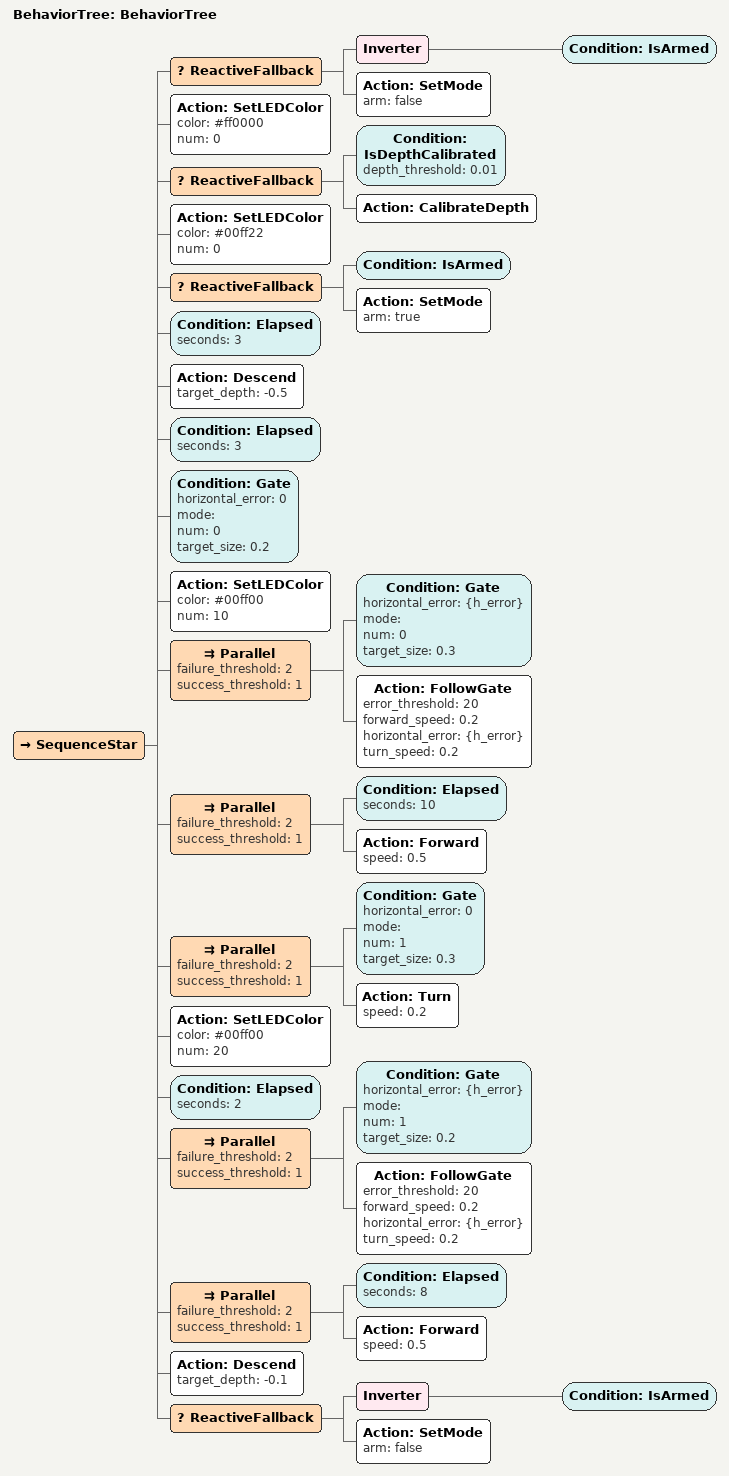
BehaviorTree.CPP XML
<?xml version="1.0"?>
<root main_tree_to_execute="BehaviorTree">
    <BehaviorTree ID="BehaviorTree">
        <SequenceStar>
            <ReactiveFallback>
                <Inverter>
                    <Condition ID="IsArmed"/>
                </Inverter>
                <Action ID="SetMode" arm="false"/>
            </ReactiveFallback>
            <Action ID="SetLEDColor" color="#ff0000" num="0"/>
            <ReactiveFallback>
                <Condition ID="IsDepthCalibrated" depth_threshold="0.01"/>
                <Action ID="CalibrateDepth"/>
            </ReactiveFallback>
            <Action ID="SetLEDColor" color="#00ff22" num="0"/>
            <ReactiveFallback>
                <Condition ID="IsArmed"/>
                <Action ID="SetMode" arm="true"/>
            </ReactiveFallback>
            <Condition ID="Elapsed" seconds="3"/>
            <Action ID="Descend" target_depth="-0.5"/>
            <Condition ID="Elapsed" seconds="3"/>
            <Condition ID="Gate" horizontal_error="0" mode="" num="0" target_size="0.2"/>
            <Action ID="SetLEDColor" color="#00ff00" num="10"/>
            <Parallel failure_threshold="2" success_threshold="1">
                <Condition ID="Gate" horizontal_error="{h_error}" mode="" num="0" target_size="0.3"/>
                <Action ID="FollowGate" error_threshold="20" forward_speed="0.2" horizontal_error="{h_error}" turn_speed="0.2"/>
            </Parallel>
            <Parallel failure_threshold="2" success_threshold="1">
                <Condition ID="Elapsed" seconds="10"/>
                <Action ID="Forward" speed="0.5"/>
            </Parallel>
            <Parallel failure_threshold="2" success_threshold="1">
                <Condition ID="Gate" horizontal_error="0" mode="" num="1" target_size="0.3"/>
                <Action ID="Turn" speed="0.2"/>
            </Parallel>
            <Action ID="SetLEDColor" color="#00ff00" num="20"/>
            <Condition ID="Elapsed" seconds="2"/>
            <Parallel failure_threshold="2" success_threshold="1">
                <Condition ID="Gate" horizontal_error="{h_error}" mode="" num="1" target_size="0.2"/>
                <Action ID="FollowGate" error_threshold="20" forward_speed="0.2" horizontal_error="{h_error}" turn_speed="0.2"/>
            </Parallel>
            <Parallel failure_threshold="2" success_threshold="1">
                <Condition ID="Elapsed" seconds="8"/>
                <Action ID="Forward" speed="0.5"/>
            </Parallel>
            <Action ID="Descend" target_depth="-0.1"/>
            <ReactiveFallback>
                <Inverter>
                    <Condition ID="IsArmed"/>
                </Inverter>
                <Action ID="SetMode" arm="false"/>
            </ReactiveFallback>
        </SequenceStar>
    </BehaviorTree>
</root>
